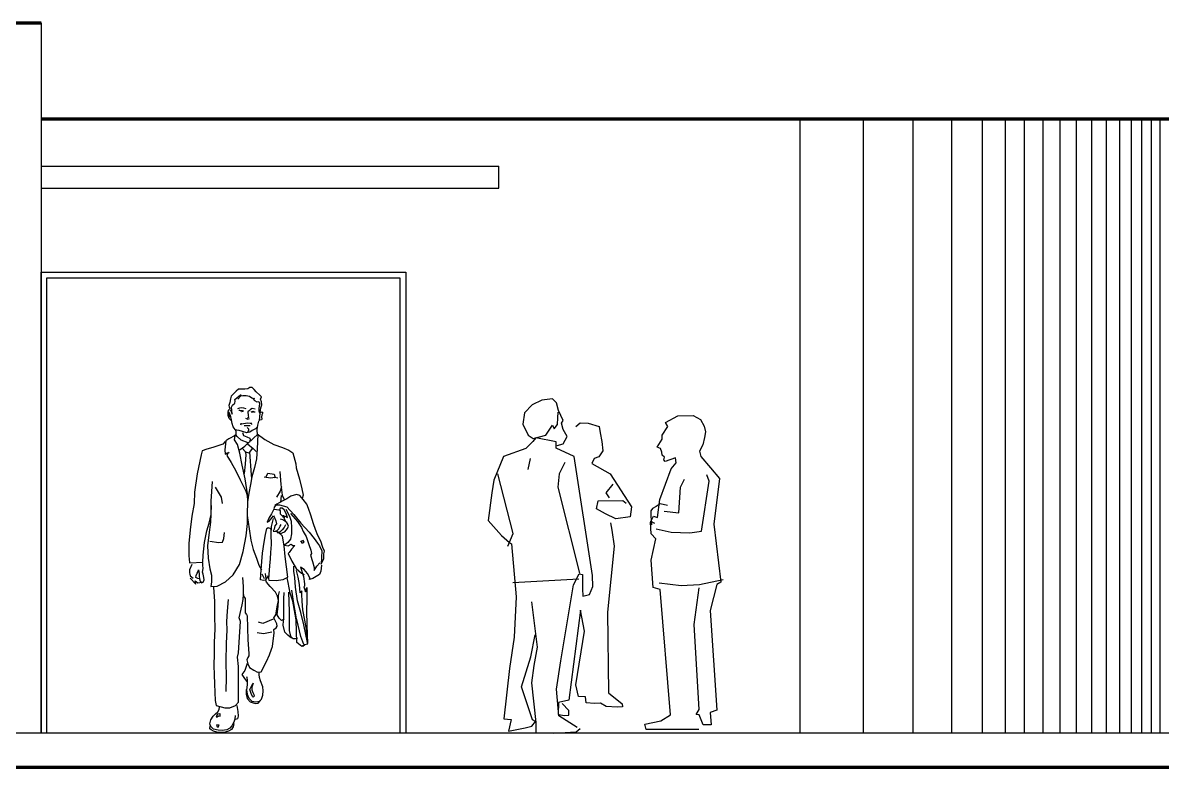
# Model space of a CAD drawing. Header units: millimetres. Extents: x -238.3 to -200.1, y 716.8 to 744.5.
# Drawn here: x -218.59 to -212.65, y 728.7 to 732.58 of the extents above; entities that cross this region are included whole.
import ezdxf

# ---------------------------------------------------------------- set-up
doc = ezdxf.new("R2010")
doc.units = ezdxf.units.MM
doc.header["$LTSCALE"] = 0.25
for name, color, linetype in [('banqueta ext.', 152, 'Continuous'), ('curva', 146, 'Continuous'), ('muro 1', 216, 'Continuous'), ('personas', 7, 'Continuous'), ('ventanas', 160, 'Continuous'), ('viguetas', 7, 'Continuous')]:
    doc.layers.add(name, color=color, linetype=linetype)
doc.layers.add('linea de tierra', color=7, linetype='Continuous', lineweight=80)

# ---------------------------------------------------------------- blocks, each defined once
blk = doc.blocks.new('ESCHUM32')
at = {"color": 0, "linetype": 'ByBlock'}
for p, q in [((-0.3076, 1.7272), (-0.3477, 1.6846)), ((-0.2575, 1.751), (-0.3076, 1.7272)), ((-0.2018, 1.7583), (-0.2575, 1.751)), ((-0.1811, 1.7366), (-0.2018, 1.7583)), ((-0.1697, 1.6966), (-0.1811, 1.7366)), ((-0.3477, 1.6846), (-0.3557, 1.6268)), ((-0.1746, 1.6589), (-0.1713, 1.688)), ((-0.1465, 1.6449), (-0.1697, 1.6966)), ((0.3869, 1.634), (0.4521, 1.6691)), ((0.4521, 1.6691), (0.532, 1.6714)), ((0.532, 1.6714), (0.5697, 1.6498)), ((-0.3557, 1.6268), (-0.3278, 1.5684)), ((-0.2148, 1.5999), (-0.2021, 1.6207)), ((-0.2021, 1.6207), (-0.1921, 1.6021)), ((-0.1921, 1.6021), (-0.1763, 1.6241)), ((-0.1763, 1.6241), (-0.1746, 1.6589)), ((-0.1551, 1.6308), (-0.1465, 1.6449)), ((-0.1455, 1.5988), (-0.1551, 1.6308)), ((-0.0808, 1.6131), (-0.0579, 1.6328)), ((-0.0579, 1.6328), (-0.0159, 1.6313)), ((-0.0159, 1.6313), (0.0408, 1.6147)), ((0.0408, 1.6147), (0.0469, 1.5803)), ((0.3692, 1.568), (0.3989, 1.6137)), ((0.3989, 1.6137), (0.3869, 1.634)), ((0.5697, 1.6498), (0.5883, 1.6155)), ((0.5883, 1.6155), (0.5962, 1.5861)), ((-0.3278, 1.5684), (-0.3016, 1.5515)), ((-0.2878, 1.5552), (-0.3042, 1.5349)), ((-0.3016, 1.5515), (-0.2364, 1.5691)), ((-0.1819, 1.5334), (-0.2878, 1.5552)), ((-0.2364, 1.5691), (-0.2148, 1.5999)), ((-0.146, 1.5228), (-0.1251, 1.5623)), ((-0.1251, 1.5623), (-0.1455, 1.5988)), ((0.0469, 1.5803), (0.0563, 1.5365)), ((0.344, 1.506), (0.3701, 1.5479)), ((0.3701, 1.5479), (0.3692, 1.568)), ((0.5911, 1.5557), (0.5821, 1.5176)), ((0.5962, 1.5861), (0.5911, 1.5557)), ((-0.3397, 1.4992), (-0.4577, 1.4572)), ((-0.3042, 1.5349), (-0.3397, 1.4992)), ((-0.1817, 1.5002), (-0.1819, 1.5334)), ((-0.0887, 1.4568), (-0.1817, 1.5002)), ((-0.1779, 1.5143), (-0.146, 1.5228)), ((0.0606, 1.4876), (0.0407, 1.4556)), ((0.0563, 1.5365), (0.0606, 1.4876)), ((0.3605, 1.4994), (0.344, 1.506)), ((0.3689, 1.4807), (0.3605, 1.4994)), ((0.5821, 1.5176), (0.5635, 1.4859)), ((0.5635, 1.4859), (0.5713, 1.4569)), ((-0.4577, 1.4572), (-0.5079, 1.3339)), ((-0.3182, 1.4475), (-0.3293, 1.3889)), ((-0.138, 1.4262), (-0.1674, 1.3671)), ((0.0075, 0.838), (-0.0887, 1.4568)), ((0.0155, 1.4465), (0.0025, 1.4212)), ((0.0407, 1.4556), (0.0155, 1.4465)), ((0.3705, 1.4653), (0.3689, 1.4807)), ((0.3821, 1.4533), (0.3705, 1.4653)), ((0.3789, 1.441), (0.3821, 1.4533)), ((0.3851, 1.4321), (0.3789, 1.441)), ((0.4391, 1.451), (0.3851, 1.4321)), ((0.417, 1.3934), (0.442, 1.4249)), ((0.442, 1.4249), (0.4391, 1.451)), ((0.5713, 1.4569), (0.6212, 1.3976)), ((-0.407, 1.0555), (-0.486, 1.3677)), ((-0.1674, 1.3671), (-0.1731, 1.2983)), ((0.0025, 1.4212), (0.0984, 1.3663)), ((0.0984, 1.3663), (0.2109, 1.1959)), ((0.3572, 1.2334), (0.417, 1.3934)), ((0.6212, 1.3976), (0.6694, 1.342)), ((-0.5079, 1.3339), (-0.5172, 1.2674)), ((0.1131, 1.3139), (0.0758, 1.2688)), ((0.466, 1.298), (0.4865, 1.3402)), ((0.575, 1.0687), (0.6153, 1.3288)), ((0.6153, 1.3288), (0.6033, 1.3611)), ((0.6694, 1.342), (0.6387, 1.1046)), ((-0.5172, 1.2674), (-0.5361, 1.1244)), ((-0.1731, 1.2983), (-0.0614, 0.8501)), ((0.0758, 1.2688), (0.0929, 1.2417)), ((0.4564, 1.1631), (0.466, 1.298)), ((0.0283, 1.1847), (0.0371, 1.2258)), ((0.0371, 1.2258), (0.1641, 1.2288)), ((0.1641, 1.2288), (0.1816, 1.2147)), ((0.2109, 1.1959), (0.2032, 1.1436)), ((0.3381, 1.1973), (0.3186, 1.1868)), ((0.3594, 1.2105), (0.3381, 1.1973)), ((0.346, 1.1402), (0.3572, 1.2334)), ((0.3977, 1.2024), (0.3594, 1.2105)), ((0.0741, 1.1594), (0.0283, 1.1847)), ((0.1282, 1.1318), (0.0741, 1.1594)), ((0.2032, 1.1436), (0.1282, 1.1318)), ((0.3082, 1.1146), (0.324, 1.1459)), ((0.3115, 1.1738), (0.3113, 1.149)), ((0.3113, 1.149), (0.3141, 1.1022)), ((0.3186, 1.1868), (0.3115, 1.1738)), ((0.324, 1.1459), (0.346, 1.1402)), ((0.3809, 1.1718), (0.4564, 1.1631)), ((-0.5361, 1.1244), (-0.4665, 1.0449)), ((0.0998, 1.1116), (0.1077, 1.0743)), ((0.1077, 1.0743), (0.1193, 0.9907)), ((0.3123, 1.0538), (0.3082, 1.1146)), ((0.3141, 1.1022), (0.3101, 1.1208)), ((0.3101, 1.1208), (0.3305, 1.1099)), ((0.3389, 1.0798), (0.4169, 1.0628)), ((0.5134, 1.0599), (0.575, 1.0687)), ((0.6387, 1.1046), (0.6752, 0.8022)), ((-0.4665, 1.0449), (-0.4249, 1.0089)), ((-0.4343, 0.991), (-0.407, 1.0555)), ((0.3362, 1.0286), (0.3123, 1.0538)), ((0.3125, 0.9171), (0.3362, 1.0286)), ((0.4169, 1.0628), (0.5134, 1.0599)), ((-0.4249, 1.0089), (-0.4149, 1.0022)), ((-0.4149, 1.0022), (-0.3913, 0.7261)), ((0.1193, 0.9907), (0.0852, 0.6466)), ((0.3222, 0.7747), (0.3125, 0.9171)), ((-0.0918, 0.788), (-0.0631, 0.8459)), ((-0.0631, 0.8459), (-0.0444, 0.8429)), ((-0.0444, 0.8429), (-0.0455, 0.7685)), ((0.0094, 0.7802), (0.0075, 0.838)), ((-0.0648, 0.8178), (-0.4081, 0.7991)), ((-0.1585, 0.3931), (-0.0918, 0.788)), ((-0.0088, 0.7386), (0.0094, 0.7802)), ((0.3602, 0.7647), (0.3222, 0.7747)), ((0.3536, 0.7986), (0.4689, 0.7857)), ((0.4689, 0.7857), (0.5648, 0.7901)), ((0.5367, 0.5825), (0.5618, 0.7733)), ((0.5648, 0.7901), (0.6879, 0.8166)), ((0.6541, 0.7911), (0.6201, 0.6557)), ((0.6752, 0.8022), (0.6541, 0.7911)), ((-0.3913, 0.7261), (-0.4015, 0.5155)), ((-0.0455, 0.7685), (-0.0438, 0.7287)), ((-0.0438, 0.7287), (-0.0088, 0.7386)), ((0.414, 0.1119), (0.3602, 0.7647)), ((-0.2793, 0.464), (-0.3089, 0.6997)), ((-0.0558, 0.6571), (-0.116, 0.1879)), ((-0.0348, 0.547), (-0.0558, 0.6571)), ((0.6201, 0.6557), (0.6552, 0.1357)), ((0.0852, 0.6466), (0.0905, 0.225)), ((-0.0802, 0.268), (-0.0348, 0.547)), ((0.5622, 0.1384), (0.5367, 0.5825)), ((-0.4015, 0.5155), (-0.4259, 0.3519)), ((-0.3136, 0.4131), (-0.2912, 0.5289)), ((-0.2976, 0.3675), (-0.2793, 0.464)), ((-0.3634, 0.2575), (-0.3136, 0.4131)), ((-0.3087, 0.2786), (-0.2976, 0.3675)), ((-0.1814, 0.2451), (-0.1585, 0.3931)), ((-0.4259, 0.3519), (-0.4545, 0.0902)), ((-0.3065, 0.0849), (-0.3634, 0.2575)), ((-0.287, 0.0705), (-0.3087, 0.2786)), ((-0.1681, 0.1065), (-0.1814, 0.2451)), ((-0.0663, 0.2072), (-0.0802, 0.268)), ((-0.116, 0.1879), (-0.1709, 0.1753)), ((-0.0291, 0.2046), (-0.0663, 0.2072)), ((-0.0263, 0.1739), (-0.0291, 0.2046)), ((0.0905, 0.225), (0.1613, 0.1691)), ((-0.1709, 0.1753), (-0.1712, 0.1134)), ((-0.1169, 0.134), (-0.1516, 0.1704)), ((-0.1173, 0.11), (-0.1169, 0.134)), ((0.0165, 0.1703), (-0.0263, 0.1739)), ((0.0478, 0.1713), (0.0165, 0.1703)), ((0.0787, 0.1541), (0.0478, 0.1713)), ((0.1353, 0.1502), (0.0787, 0.1541)), ((0.1635, 0.1533), (0.1353, 0.1502)), ((0.1613, 0.1691), (0.1635, 0.1533)), ((0.5462, 0.1129), (0.5622, 0.1384)), ((0.6552, 0.1357), (0.6207, 0.1226)), ((0.6207, 0.1226), (0.6243, 0.059)), ((-0.4545, 0.0902), (-0.4172, 0.0862)), ((-0.4172, 0.0862), (-0.4301, 0.0263)), ((-0.3088, 0.0521), (-0.2903, 0.0755)), ((-0.2903, 0.0755), (-0.3065, 0.0849)), ((-0.2868, 0.0181), (-0.287, 0.0705)), ((-0.1712, 0.1134), (-0.1381, 0.107)), ((-0.0725, 0.0442), (-0.1681, 0.1065)), ((-0.1381, 0.107), (-0.1173, 0.11)), ((0.2789, 0.0616), (0.3632, 0.0791)), ((0.2863, 0.0343), (0.2789, 0.0616)), ((0.3632, 0.0791), (0.414, 0.1119)), ((0.5632, 0.111), (0.5462, 0.1129)), ((0.5838, 0.0597), (0.5632, 0.111)), ((0.6243, 0.059), (0.5838, 0.0597)), ((-0.4301, 0.0263), (-0.3442, 0.0436)), ((-0.3442, 0.0436), (-0.3088, 0.0521)), ((-0.1942, 0.0142), (-0.2868, 0.0181)), ((-0.0776, 0.0207), (-0.1942, 0.0142)), ((-0.0571, 0.0385), (-0.0776, 0.0207)), ((0.5609, 0.0342), (0.2863, 0.0343))]:
    blk.add_line(p, q, dxfattribs=at)
blk = doc.blocks.new('FIGURAH9')
blk.add_blockref('ESCHUM32', (0.2574, -0.0125))
blk = doc.blocks.new('H17')
at = {"linetype": 'Continuous'}
for p, q in [((0.0867, 1.7887), (0.075, 1.7791)), ((0.0992, 1.7887), (0.0867, 1.7887)), ((0.1202, 1.7897), (0.0992, 1.7887)), ((0.1362, 1.7909), (0.1202, 1.7897)), ((0.1469, 1.7982), (0.1362, 1.7909)), ((0.1577, 1.7973), (0.1469, 1.7982)), ((0.1683, 1.7865), (0.1577, 1.7973)), ((0.1788, 1.7757), (0.1683, 1.7865)), ((0.0452, 1.7381), (0.0419, 1.7197)), ((0.0491, 1.753), (0.0452, 1.7381)), ((0.0573, 1.7604), (0.0491, 1.753)), ((0.0639, 1.7682), (0.0573, 1.7604)), ((0.075, 1.7791), (0.0639, 1.7682)), ((0.0673, 1.7159), (0.0698, 1.7266)), ((0.0687, 1.7346), (0.0776, 1.743)), ((0.0698, 1.7266), (0.0687, 1.7346)), ((0.0776, 1.743), (0.0913, 1.7548)), ((0.0841, 1.7374), (0.0996, 1.7549)), ((0.0913, 1.7548), (0.1003, 1.7603)), ((0.0996, 1.7549), (0.1098, 1.7568)), ((0.1098, 1.7568), (0.1267, 1.7567)), ((0.1267, 1.7567), (0.1447, 1.7521)), ((0.1447, 1.7521), (0.1566, 1.7435)), ((0.1566, 1.7435), (0.1671, 1.7403)), ((0.162, 1.7398), (0.1696, 1.7291)), ((0.1671, 1.7403), (0.1719, 1.7427)), ((0.1696, 1.7291), (0.1822, 1.7233)), ((0.1981, 1.7577), (0.1788, 1.7757)), ((0.1822, 1.7233), (0.1928, 1.7247)), ((0.1928, 1.7247), (0.1957, 1.7141)), ((0.2065, 1.7482), (0.1981, 1.7577)), ((0.202, 1.7365), (0.2065, 1.7482)), ((0.2065, 1.723), (0.202, 1.7365)), ((0.208, 1.7071), (0.2065, 1.723)), ((0.0334, 1.6517), (0.0336, 1.6708)), ((0.0336, 1.6708), (0.0374, 1.6825)), ((0.0381, 1.709), (0.0367, 1.7039)), ((0.0367, 1.7039), (0.0384, 1.6965)), ((0.0404, 1.664), (0.037, 1.6685)), ((0.037, 1.6685), (0.0379, 1.6532)), ((0.0374, 1.6825), (0.045, 1.6807)), ((0.0419, 1.7197), (0.0381, 1.709)), ((0.0384, 1.6965), (0.0423, 1.6866)), ((0.0469, 1.6447), (0.0404, 1.664)), ((0.045, 1.6807), (0.0543, 1.6595)), ((0.0505, 1.6956), (0.0555, 1.705)), ((0.0517, 1.6799), (0.0505, 1.6956)), ((0.0543, 1.6595), (0.0517, 1.6799)), ((0.0555, 1.705), (0.0673, 1.7159)), ((0.0915, 1.6907), (0.0821, 1.6865)), ((0.0883, 1.679), (0.1004, 1.6786)), ((0.1003, 1.6742), (0.0912, 1.6798)), ((0.1004, 1.6911), (0.0915, 1.6907)), ((0.1141, 1.6898), (0.1004, 1.6911)), ((0.1004, 1.6786), (0.1077, 1.6769)), ((0.1047, 1.6715), (0.1027, 1.6703)), ((0.1117, 1.6729), (0.1047, 1.6715)), ((0.1077, 1.6769), (0.1117, 1.6729)), ((0.1267, 1.6856), (0.1141, 1.6898)), ((0.1441, 1.6781), (0.1359, 1.6707)), ((0.1359, 1.6707), (0.1376, 1.6515)), ((0.1487, 1.6837), (0.1441, 1.6781)), ((0.1577, 1.6886), (0.1487, 1.6837)), ((0.1522, 1.6712), (0.1641, 1.6741)), ((0.1547, 1.6702), (0.1639, 1.67)), ((0.1742, 1.6847), (0.1577, 1.6886)), ((0.1639, 1.67), (0.1672, 1.6724)), ((0.1641, 1.6741), (0.1691, 1.6708)), ((0.1691, 1.6708), (0.1736, 1.6716)), ((0.1935, 1.6899), (0.1934, 1.6759)), ((0.1934, 1.6759), (0.1945, 1.6682)), ((0.1953, 1.6991), (0.1935, 1.6899)), ((0.1945, 1.6682), (0.2006, 1.668)), ((0.1957, 1.7141), (0.1953, 1.6991)), ((0.1983, 1.6668), (0.197, 1.6417)), ((0.1982, 1.6649), (0.2083, 1.6701)), ((0.2006, 1.668), (0.2018, 1.6782)), ((0.2018, 1.6782), (0.2031, 1.6922)), ((0.2031, 1.6922), (0.208, 1.7071)), ((0.2083, 1.6701), (0.2132, 1.6652)), ((0.2132, 1.6652), (0.2088, 1.6551)), ((0.0381, 1.636), (0.0334, 1.6517)), ((0.0379, 1.6532), (0.0392, 1.6433)), ((0.052, 1.6213), (0.0381, 1.636)), ((0.0503, 1.6283), (0.0469, 1.6447)), ((0.054, 1.6104), (0.0503, 1.6283)), ((0.0586, 1.593), (0.054, 1.6104)), ((0.0995, 1.6066), (0.0978, 1.6019)), ((0.0987, 1.6124), (0.0995, 1.6066)), ((0.0989, 1.6076), (0.1133, 1.6104)), ((0.1133, 1.6104), (0.1232, 1.6111)), ((0.1232, 1.6111), (0.1338, 1.6131)), ((0.1239, 1.6372), (0.1362, 1.6318)), ((0.1389, 1.641), (0.1337, 1.637)), ((0.1338, 1.6131), (0.1471, 1.6114)), ((0.1362, 1.6318), (0.1439, 1.6354)), ((0.1376, 1.6515), (0.1389, 1.641)), ((0.1471, 1.6114), (0.1534, 1.6093)), ((0.1534, 1.6093), (0.1535, 1.6135)), ((0.1535, 1.6135), (0.1549, 1.6052)), ((0.1873, 1.6011), (0.1933, 1.6226)), ((0.1972, 1.627), (0.193, 1.6242)), ((0.197, 1.6417), (0.195, 1.6283)), ((0.2069, 1.6293), (0.1972, 1.627)), ((0.208, 1.635), (0.2069, 1.6293)), ((0.2088, 1.6551), (0.2072, 1.6436)), ((0.2072, 1.6436), (0.208, 1.635)), ((0.0689, 1.5478), (0.0372, 1.5302)), ((0.0697, 1.5784), (0.0586, 1.593)), ((0.0655, 1.5256), (0.0689, 1.5478)), ((0.0732, 1.5515), (0.067, 1.546)), ((0.0749, 1.5677), (0.0697, 1.5784)), ((0.0789, 1.575), (0.0709, 1.5761)), ((0.0809, 1.543), (0.0732, 1.5515)), ((0.0754, 1.5502), (0.0749, 1.5677)), ((0.0897, 1.5731), (0.0789, 1.575)), ((0.1086, 1.5675), (0.0897, 1.5731)), ((0.1073, 1.5634), (0.1126, 1.5479)), ((0.1298, 1.5609), (0.1086, 1.5675)), ((0.1126, 1.5479), (0.1299, 1.5398)), ((0.1165, 1.5998), (0.1331, 1.5994)), ((0.1459, 1.5646), (0.1298, 1.5609)), ((0.1328, 1.5892), (0.139, 1.5817)), ((0.1331, 1.5994), (0.141, 1.5992)), ((0.1391, 1.5743), (0.1335, 1.5662)), ((0.139, 1.5817), (0.1391, 1.5743)), ((0.141, 1.5992), (0.1484, 1.599)), ((0.1589, 1.5738), (0.1459, 1.5646)), ((0.175, 1.5826), (0.1589, 1.5738)), ((0.1635, 1.531), (0.187, 1.5543)), ((0.1858, 1.5932), (0.175, 1.5826)), ((0.1882, 1.552), (0.1841, 1.4778)), ((0.1842, 1.5559), (0.2249, 1.5259)), ((0.1851, 1.5792), (0.1873, 1.6011)), ((0.1856, 1.5495), (0.1851, 1.5792)), ((-0.0462, 1.4845), (-0.0787, 1.4755)), ((0.0052, 1.5023), (-0.0462, 1.4845)), ((0.0183, 1.516), (0.0052, 1.5023)), ((0.0213, 1.5201), (0.0153, 1.473)), ((0.0372, 1.5302), (0.0213, 1.5201)), ((0.0823, 1.5006), (0.0655, 1.5256)), ((0.1011, 1.5231), (0.0809, 1.543)), ((0.0945, 1.4547), (0.0823, 1.5006)), ((0.0908, 1.4707), (0.1207, 1.4926)), ((0.1377, 1.5084), (0.1011, 1.5231)), ((0.1207, 1.4926), (0.1377, 1.5084)), ((0.1299, 1.5398), (0.1457, 1.5343)), ((0.1341, 1.504), (0.1637, 1.479)), ((0.135, 1.5049), (0.1635, 1.531)), ((0.1477, 1.5241), (0.1448, 1.513)), ((0.1457, 1.5343), (0.1477, 1.5241)), ((0.2249, 1.5259), (0.2714, 1.501)), ((0.2714, 1.501), (0.3162, 1.4842)), ((0.3162, 1.4842), (0.3497, 1.4712)), ((-0.1078, 1.4463), (-0.1276, 1.3483)), ((-0.1015, 1.4675), (-0.1078, 1.4463)), ((-0.0787, 1.4755), (-0.1015, 1.4675)), ((0.0153, 1.473), (0.0173, 1.451)), ((0.0173, 1.451), (0.028, 1.4577)), ((0.0297, 1.4513), (0.0266, 1.4428)), ((0.0266, 1.4428), (0.0489, 1.4065)), ((0.028, 1.4577), (0.0385, 1.4594)), ((0.0385, 1.4594), (0.0297, 1.4513)), ((0.1056, 1.3932), (0.0945, 1.4547)), ((0.1082, 1.4789), (0.1215, 1.4635)), ((0.1246, 1.4482), (0.1214, 1.3985)), ((0.1215, 1.4635), (0.1246, 1.4482)), ((0.1231, 1.4629), (0.1417, 1.4566)), ((0.158, 1.4792), (0.1441, 1.4607)), ((0.1441, 1.4607), (0.1534, 1.3422)), ((0.1637, 1.479), (0.1792, 1.4636)), ((0.1808, 1.426), (0.1701, 1.3813)), ((0.1841, 1.4778), (0.1808, 1.426)), ((0.3497, 1.4712), (0.3703, 1.4576)), ((0.3703, 1.4576), (0.3854, 1.3992)), ((0.0489, 1.4065), (0.073, 1.3634)), ((0.1219, 1.3214), (0.1056, 1.3932)), ((0.1214, 1.3985), (0.1166, 1.3486)), ((0.1701, 1.3813), (0.1573, 1.3313)), ((0.3854, 1.3992), (0.3871, 1.3791)), ((0.3871, 1.3791), (0.4047, 1.32)), ((-0.1276, 1.3483), (-0.1426, 1.2524)), ((-0.052, 1.2555), (-0.049, 1.308)), ((0.073, 1.3634), (0.096, 1.3163)), ((0.096, 1.3163), (0.1129, 1.2824)), ((0.1339, 1.2439), (0.1219, 1.3214)), ((0.1573, 1.3313), (0.1499, 1.2926)), ((0.1534, 1.3422), (0.1542, 1.3237)), ((0.2201, 1.3312), (0.2556, 1.3264)), ((0.2289, 1.3278), (0.2397, 1.3511)), ((0.2397, 1.3511), (0.2724, 1.3464)), ((0.2556, 1.3264), (0.2761, 1.3297)), ((0.2724, 1.3464), (0.2783, 1.3274)), ((0.2761, 1.3297), (0.2923, 1.3267)), ((0.3031, 1.3603), (0.3076, 1.2913)), ((0.4047, 1.32), (0.4167, 1.2696)), ((-0.1426, 1.2524), (-0.1441, 1.1929)), ((-0.0549, 1.2055), (-0.052, 1.2555)), ((-0.0341, 1.2783), (-0.0036, 1.2265)), ((0.1129, 1.2824), (0.126, 1.2569)), ((0.126, 1.2569), (0.1335, 1.2299)), ((0.1499, 1.2926), (0.1413, 1.2466)), ((0.3035, 1.2566), (0.2849, 1.2259)), ((0.3102, 1.2797), (0.3035, 1.2566)), ((0.3076, 1.2913), (0.3151, 1.2366)), ((0.4167, 1.2696), (0.4241, 1.2362)), ((-0.1441, 1.1929), (-0.1557, 1.1278)), ((-0.0554, 1.136), (-0.0549, 1.2055)), ((-0.0036, 1.2265), (0.0025, 1.1925)), ((0.1331, 1.1406), (0.1365, 1.1976)), ((0.1413, 1.2466), (0.1334, 1.2015)), ((0.1365, 1.1976), (0.1339, 1.2439)), ((0.2862, 1.1902), (0.2767, 1.1824)), ((0.3104, 1.2035), (0.2862, 1.1902)), ((0.3096, 1.2342), (0.3061, 1.1976)), ((0.3395, 1.2181), (0.3104, 1.2035)), ((0.3151, 1.2366), (0.3265, 1.2111)), ((0.3602, 1.2309), (0.3395, 1.2181)), ((0.3898, 1.2391), (0.3602, 1.2309)), ((0.4059, 1.2342), (0.3898, 1.2391)), ((0.4235, 1.2139), (0.4059, 1.2342)), ((0.4241, 1.2362), (0.4195, 1.2192)), ((0.4433, 1.1902), (0.4235, 1.2139)), ((0.4516, 1.1663), (0.4433, 1.1902)), ((-0.0662, 1.0898), (-0.0554, 1.136)), ((-0.0552, 1.1819), (-0.0587, 1.0956)), ((0.1325, 1.1298), (0.1419, 1.0617)), ((0.1336, 1.0886), (0.1331, 1.1406)), ((0.2587, 1.1389), (0.2453, 1.1163)), ((0.256, 1.1119), (0.2695, 1.1281)), ((0.2734, 1.1666), (0.2587, 1.1389)), ((0.2695, 1.1281), (0.2736, 1.1242)), ((0.2729, 1.1701), (0.2838, 1.1867)), ((0.273, 1.1634), (0.2975, 1.1605)), ((0.2838, 1.1867), (0.3014, 1.1869)), ((0.2975, 1.1605), (0.3034, 1.1565)), ((0.3041, 1.1693), (0.3006, 1.1585)), ((0.3014, 1.1869), (0.338, 1.1751)), ((0.3034, 1.1565), (0.3046, 1.139)), ((0.3143, 1.169), (0.3041, 1.1693)), ((0.3046, 1.139), (0.3179, 1.1256)), ((0.3245, 1.1592), (0.3143, 1.169)), ((0.3257, 1.1167), (0.3207, 1.1322)), ((0.3356, 1.1414), (0.3245, 1.1592)), ((0.3267, 1.118), (0.3263, 1.1295)), ((0.3263, 1.1295), (0.342, 1.1205)), ((0.3333, 1.1631), (0.3524, 1.1275)), ((0.342, 1.1205), (0.3356, 1.1414)), ((0.338, 1.1751), (0.3749, 1.1349)), ((0.3588, 1.1404), (0.394, 1.0984)), ((0.3749, 1.1349), (0.4123, 1.0899)), ((0.4647, 1.1316), (0.4516, 1.1663)), ((0.4779, 1.0879), (0.4647, 1.1316)), ((-0.1557, 1.1278), (-0.165, 1.0554)), ((-0.0774, 1.0505), (-0.0662, 1.0898)), ((-0.0587, 1.0956), (-0.0675, 1.0292)), ((0.1278, 1.0244), (0.1336, 1.0886)), ((0.2453, 1.1163), (0.2359, 1.0965)), ((0.2359, 1.0965), (0.2465, 1.1016)), ((0.2465, 1.1016), (0.256, 1.1119)), ((0.2569, 1.073), (0.2556, 1.0338)), ((0.2676, 1.1157), (0.2569, 1.073)), ((0.2761, 1.076), (0.2722, 1.0598)), ((0.2736, 1.1242), (0.281, 1.1033)), ((0.2854, 1.0872), (0.2761, 1.076)), ((0.281, 1.1033), (0.2854, 1.0872)), ((0.2968, 1.0604), (0.3038, 1.0743)), ((0.3038, 1.0743), (0.3089, 1.0837)), ((0.3181, 1.108), (0.3064, 1.1115)), ((0.3244, 1.0686), (0.3148, 1.0552)), ((0.3179, 1.1256), (0.3267, 1.118)), ((0.3388, 1.0947), (0.3181, 1.108)), ((0.3324, 1.0818), (0.3244, 1.0686)), ((0.3341, 1.0999), (0.3257, 1.1167)), ((0.344, 1.0876), (0.3341, 1.0999)), ((0.3424, 1.087), (0.3388, 1.0947)), ((0.3415, 1.0631), (0.3482, 1.075)), ((0.3482, 1.075), (0.3424, 1.087)), ((0.3524, 1.1275), (0.3619, 1.1002)), ((0.3619, 1.1002), (0.3632, 1.0657)), ((0.394, 1.0984), (0.4152, 1.0682)), ((0.4123, 1.0899), (0.4551, 1.0445)), ((0.4883, 1.0573), (0.4779, 1.0879)), ((-0.165, 1.0554), (-0.1716, 0.9845)), ((-0.0899, 0.989), (-0.0774, 1.0505)), ((-0.0675, 1.0292), (-0.0744, 0.9727)), ((0.0036, 0.9923), (0.0111, 1.0109)), ((0.0111, 1.0109), (0.0132, 1.0418)), ((0.112, 0.9432), (0.1278, 1.0244)), ((0.1419, 1.0617), (0.1518, 1.0024)), ((0.2216, 0.9923), (0.2281, 1.0313)), ((0.2281, 1.0313), (0.235, 1.063)), ((0.235, 1.063), (0.2421, 1.0686)), ((0.2421, 1.0686), (0.2534, 1.0619)), ((0.2534, 1.0619), (0.2558, 1.0532)), ((0.2556, 1.0338), (0.2564, 0.9786)), ((0.2722, 1.0598), (0.2681, 1.0491)), ((0.2681, 1.0491), (0.2833, 1.0474)), ((0.2944, 1.0433), (0.2812, 1.0503)), ((0.2833, 1.0474), (0.2968, 1.0604)), ((0.2949, 1.0391), (0.2872, 1.0486)), ((0.3159, 1.0226), (0.2944, 1.0433)), ((0.3057, 1.0475), (0.2949, 1.0391)), ((0.2998, 1.0409), (0.3053, 1.0354)), ((0.3053, 1.0354), (0.3186, 1.0417)), ((0.3148, 1.0552), (0.3057, 1.0475)), ((0.3247, 0.9717), (0.3159, 1.0226)), ((0.3186, 1.0417), (0.3282, 1.0446)), ((0.3282, 1.0446), (0.3415, 1.0631)), ((0.3637, 1.0351), (0.3585, 1.0069)), ((0.3632, 1.0657), (0.3637, 1.0351)), ((0.4152, 1.0682), (0.4239, 1.0472)), ((0.4239, 1.0472), (0.4401, 1.0213)), ((0.4401, 1.0213), (0.4531, 0.9798)), ((0.4551, 1.0445), (0.482, 1.0113)), ((0.482, 1.0113), (0.4985, 0.9866)), ((0.5009, 1.0267), (0.4883, 1.0573)), ((0.5154, 0.9967), (0.5009, 1.0267)), ((-0.1716, 0.9845), (-0.1717, 0.9198)), ((-0.0977, 0.9239), (-0.0899, 0.989)), ((-0.0744, 0.9727), (-0.0713, 0.9076)), ((-0.0632, 0.9966), (-0.0162, 0.9896)), ((-0.0162, 0.9896), (0.0036, 0.9923)), ((0.1518, 1.0024), (0.1642, 0.9536)), ((0.1642, 0.9536), (0.1805, 0.9073)), ((0.2125, 0.9345), (0.2216, 0.9923)), ((0.2564, 0.9786), (0.253, 0.9373)), ((0.3299, 0.9161), (0.3247, 0.9717)), ((0.3433, 0.9891), (0.327, 0.9758)), ((0.327, 0.9758), (0.3461, 0.9731)), ((0.3585, 1.0069), (0.3433, 0.9891)), ((0.3461, 0.9731), (0.3622, 0.9803)), ((0.3632, 0.9551), (0.3512, 0.9379)), ((0.3622, 0.9803), (0.3701, 0.975)), ((0.3805, 0.9734), (0.3632, 0.9551)), ((0.3701, 0.975), (0.3805, 0.9734)), ((0.4236, 1), (0.4098, 0.9937)), ((0.4098, 0.9937), (0.415, 0.9993)), ((0.415, 0.9993), (0.4154, 0.9888)), ((0.4154, 0.9888), (0.4239, 0.9873)), ((0.4298, 0.9929), (0.4236, 1)), ((0.4239, 0.9873), (0.4298, 0.9929)), ((0.4531, 0.9798), (0.4634, 0.9496)), ((0.4985, 0.9866), (0.5083, 0.9717)), ((0.5083, 0.9717), (0.5217, 0.9471)), ((0.5269, 0.9632), (0.5154, 0.9967)), ((0.5353, 0.9442), (0.5269, 0.9632)), ((-0.1717, 0.9198), (-0.1691, 0.8859)), ((-0.098, 0.8869), (-0.0977, 0.9239)), ((-0.0713, 0.9076), (-0.0632, 0.8528)), ((0.092, 0.8746), (0.112, 0.9432)), ((0.1805, 0.9073), (0.1933, 0.8722)), ((0.2047, 0.8467), (0.2125, 0.9345)), ((0.2525, 0.9051), (0.2483, 0.8679)), ((0.253, 0.9373), (0.2525, 0.9051)), ((0.344, 0.8093), (0.3299, 0.9161)), ((0.3512, 0.9379), (0.3463, 0.9319)), ((0.3463, 0.9319), (0.3644, 0.8932)), ((0.3644, 0.8932), (0.3879, 0.855)), ((0.4671, 0.9332), (0.4624, 0.9238)), ((0.4624, 0.9238), (0.4727, 0.8913)), ((0.4634, 0.9496), (0.4671, 0.9332)), ((0.4727, 0.8913), (0.4805, 0.8602)), ((0.5198, 0.9118), (0.5176, 0.8774)), ((0.5176, 0.8774), (0.5309, 0.9067)), ((0.5217, 0.9471), (0.5198, 0.9118)), ((0.5309, 0.9067), (0.5324, 0.9305)), ((0.5324, 0.9305), (0.5353, 0.9442)), ((-0.1691, 0.8859), (-0.166, 0.8836)), ((-0.156, 0.8744), (-0.1689, 0.847)), ((-0.1689, 0.847), (-0.1686, 0.832)), ((-0.1686, 0.832), (-0.1659, 0.8249)), ((-0.166, 0.8836), (-0.098, 0.8869)), ((-0.1276, 0.83), (-0.1229, 0.8385)), ((-0.1229, 0.8385), (-0.1207, 0.8467)), ((-0.1207, 0.8467), (-0.1171, 0.8287)), ((-0.0997, 0.8356), (-0.0963, 0.855)), ((-0.0974, 0.8241), (-0.0997, 0.8356)), ((-0.0987, 0.8713), (-0.099, 0.8837)), ((-0.0963, 0.855), (-0.0987, 0.8713)), ((-0.0632, 0.8528), (-0.0545, 0.8198)), ((0.0593, 0.8206), (0.092, 0.8746)), ((0.1933, 0.8722), (0.207, 0.8467)), ((0.2018, 0.7958), (0.2047, 0.8467)), ((0.2483, 0.8679), (0.2453, 0.8233)), ((0.3754, 0.8403), (0.3745, 0.8658)), ((0.3806, 0.8073), (0.3754, 0.8403)), ((0.3879, 0.855), (0.4144, 0.8297)), ((0.3979, 0.8085), (0.3886, 0.8432)), ((0.4283, 0.8494), (0.4101, 0.862)), ((0.4101, 0.862), (0.4257, 0.8119)), ((0.4459, 0.8286), (0.4283, 0.8494)), ((0.4804, 0.8443), (0.496, 0.8665)), ((0.4805, 0.8602), (0.4804, 0.8443)), ((0.496, 0.8665), (0.5114, 0.883)), ((0.516, 0.8401), (0.5082, 0.8225)), ((0.5197, 0.8722), (0.516, 0.8401)), ((-0.1659, 0.8249), (-0.1643, 0.8166)), ((-0.1643, 0.8166), (-0.149, 0.8044)), ((-0.1643, 0.8042), (-0.1355, 0.7722)), ((-0.1355, 0.7722), (-0.1382, 0.7904)), ((-0.1382, 0.7904), (-0.1241, 0.7802)), ((-0.1349, 0.8066), (-0.1327, 0.8174)), ((-0.1257, 0.8019), (-0.1349, 0.8066)), ((-0.1327, 0.8174), (-0.1276, 0.83)), ((-0.1146, 0.8), (-0.1257, 0.8019)), ((-0.1241, 0.7802), (-0.1148, 0.7805)), ((-0.1171, 0.8287), (-0.1178, 0.8147)), ((-0.1178, 0.8147), (-0.1156, 0.801)), ((-0.1156, 0.801), (-0.1124, 0.7888)), ((-0.1148, 0.7805), (-0.1062, 0.7829)), ((-0.1124, 0.7888), (-0.1056, 0.7794)), ((-0.1056, 0.7794), (-0.0969, 0.7836)), ((-0.0937, 0.808), (-0.0974, 0.8241)), ((-0.0969, 0.7836), (-0.0918, 0.7949)), ((-0.0918, 0.7949), (-0.0937, 0.808)), ((-0.0538, 0.784), (-0.0567, 0.7612)), ((-0.0545, 0.8198), (-0.0538, 0.784)), ((-0.0235, 0.7616), (0.0198, 0.7856)), ((0.0198, 0.7856), (0.0593, 0.8206)), ((0.1139, 0.7608), (0.11, 0.8081)), ((0.2167, 0.7922), (0.2018, 0.7958)), ((0.2227, 0.8007), (0.2109, 0.8246)), ((0.2301, 0.7931), (0.2167, 0.7922)), ((0.2309, 0.8005), (0.2272, 0.8276)), ((0.2321, 0.7829), (0.2301, 0.7931)), ((0.2302, 0.7947), (0.2432, 0.8167)), ((0.2528, 0.7603), (0.2321, 0.7829)), ((0.2453, 0.8233), (0.244, 0.8007)), ((0.244, 0.8007), (0.2457, 0.7934)), ((0.2457, 0.7934), (0.283, 0.7911)), ((0.283, 0.7911), (0.3195, 0.7962)), ((0.3195, 0.7962), (0.344, 0.8093)), ((0.3465, 0.7805), (0.3404, 0.8052)), ((0.3565, 0.7261), (0.3465, 0.7805)), ((0.3847, 0.7562), (0.3806, 0.8073)), ((0.4042, 0.771), (0.3979, 0.8085)), ((0.4144, 0.8297), (0.4292, 0.8223)), ((0.4257, 0.8119), (0.4302, 0.7751)), ((0.4302, 0.7751), (0.4314, 0.762)), ((0.459, 0.805), (0.4459, 0.8286)), ((0.4575, 0.7967), (0.459, 0.805)), ((0.4736, 0.802), (0.4575, 0.7967)), ((0.4914, 0.813), (0.4736, 0.802)), ((0.5082, 0.8225), (0.4914, 0.813)), ((-0.0567, 0.7612), (-0.0235, 0.7616)), ((-0.0434, 0.7576), (-0.038, 0.6826)), ((0.1111, 0.693), (0.1131, 0.7181)), ((0.1121, 0.7287), (0.1129, 0.7108)), ((0.1131, 0.7181), (0.1139, 0.7608)), ((0.2801, 0.7306), (0.2528, 0.7603)), ((0.291, 0.7093), (0.2801, 0.7306)), ((0.2952, 0.6881), (0.2959, 0.7133)), ((0.2959, 0.7133), (0.2999, 0.7336)), ((0.3229, 0.697), (0.3254, 0.7297)), ((0.3477, 0.7301), (0.3514, 0.6293)), ((0.3697, 0.6836), (0.3565, 0.7261)), ((0.3681, 0.7194), (0.3642, 0.7405)), ((0.3722, 0.6941), (0.3681, 0.7194)), ((0.3943, 0.6852), (0.3847, 0.7562)), ((0.4078, 0.7269), (0.4042, 0.771)), ((0.417, 0.7375), (0.4078, 0.7269)), ((0.4166, 0.7187), (0.417, 0.7375)), ((0.4179, 0.6833), (0.4166, 0.7187)), ((0.4314, 0.762), (0.4281, 0.7589)), ((0.4281, 0.7589), (0.4364, 0.7332)), ((0.4364, 0.7332), (0.4427, 0.7544)), ((0.4427, 0.7544), (0.443, 0.6944)), ((-0.038, 0.6826), (-0.0372, 0.606)), ((0.0289, 0.6327), (0.0353, 0.6934)), ((0.0898, 0.5966), (0.1059, 0.6641)), ((0.1059, 0.6641), (0.1111, 0.693)), ((0.1129, 0.7108), (0.1217, 0.6972)), ((0.1217, 0.6972), (0.1213, 0.6573)), ((0.1213, 0.6573), (0.1217, 0.6226)), ((0.2811, 0.6126), (0.288, 0.6542)), ((0.2878, 0.6121), (0.2941, 0.6579)), ((0.288, 0.6542), (0.2949, 0.6869)), ((0.2949, 0.6869), (0.291, 0.7093)), ((0.2941, 0.6579), (0.2952, 0.6881)), ((0.3236, 0.6644), (0.3229, 0.697)), ((0.3238, 0.6357), (0.3236, 0.6644)), ((0.3796, 0.6362), (0.3697, 0.6836)), ((0.3771, 0.6618), (0.3722, 0.6941)), ((0.3841, 0.6236), (0.3771, 0.6618)), ((0.4112, 0.6255), (0.3943, 0.6852)), ((0.4227, 0.6392), (0.4179, 0.6833)), ((0.443, 0.6944), (0.4416, 0.6304)), ((-0.0372, 0.606), (-0.0367, 0.5397)), ((0.0258, 0.5773), (0.0289, 0.6327)), ((0.0966, 0.5777), (0.0898, 0.5966)), ((0.1217, 0.6226), (0.1282, 0.6151)), ((0.1282, 0.6151), (0.1321, 0.6076)), ((0.1321, 0.6076), (0.1352, 0.482)), ((0.2709, 0.5976), (0.2811, 0.6126)), ((0.2775, 0.5831), (0.2709, 0.5976)), ((0.2985, 0.5946), (0.2878, 0.6121)), ((0.3119, 0.5838), (0.2985, 0.5946)), ((0.3205, 0.5587), (0.3235, 0.6)), ((0.3235, 0.6), (0.3238, 0.6357)), ((0.3514, 0.6293), (0.3502, 0.5735)), ((0.3882, 0.5872), (0.3796, 0.6362)), ((0.3884, 0.592), (0.3841, 0.6236)), ((0.4267, 0.56), (0.4112, 0.6255)), ((0.4322, 0.5857), (0.4227, 0.6392)), ((0.4416, 0.6304), (0.4427, 0.5631)), ((-0.0367, 0.5397), (-0.0399, 0.4681)), ((0.0282, 0.5335), (0.0258, 0.5773)), ((0.0936, 0.5245), (0.0966, 0.5777)), ((0.2146, 0.5672), (0.1905, 0.5742)), ((0.2681, 0.5897), (0.2146, 0.5672)), ((0.2712, 0.5361), (0.2832, 0.5447)), ((0.2726, 0.5179), (0.2712, 0.5361)), ((0.2869, 0.5656), (0.2775, 0.5831)), ((0.2832, 0.5447), (0.2892, 0.5541)), ((0.2892, 0.5541), (0.2869, 0.5656)), ((0.3242, 0.5895), (0.3119, 0.5838)), ((0.3282, 0.5225), (0.3205, 0.5587)), ((0.3502, 0.5735), (0.351, 0.5305)), ((0.3898, 0.5259), (0.3882, 0.5872)), ((0.3977, 0.5586), (0.3884, 0.592)), ((0.4121, 0.5005), (0.3977, 0.5586)), ((0.4466, 0.4693), (0.4267, 0.56)), ((0.4411, 0.537), (0.4322, 0.5857)), ((0.4471, 0.4639), (0.4411, 0.537)), ((0.4427, 0.5631), (0.4448, 0.5095)), ((0.0248, 0.4657), (0.0282, 0.5335)), ((0.0863, 0.4153), (0.0936, 0.5245)), ((0.1352, 0.482), (0.141, 0.411)), ((0.1834, 0.5212), (0.2167, 0.5152)), ((0.2167, 0.5152), (0.261, 0.5249)), ((0.2644, 0.4479), (0.269, 0.4918)), ((0.269, 0.4918), (0.2726, 0.5179)), ((0.344, 0.5064), (0.3282, 0.5225)), ((0.3634, 0.4919), (0.344, 0.5064)), ((0.351, 0.5305), (0.3576, 0.5016)), ((0.3576, 0.5016), (0.3707, 0.4895)), ((0.3707, 0.4895), (0.3834, 0.4888)), ((0.3834, 0.4888), (0.394, 0.492)), ((0.3902, 0.4682), (0.3898, 0.5259)), ((0.4272, 0.458), (0.4121, 0.5005)), ((0.4448, 0.5095), (0.4471, 0.4639)), ((-0.0399, 0.4681), (-0.0405, 0.4088)), ((0.0228, 0.367), (0.0248, 0.4657)), ((0.2492, 0.4047), (0.2592, 0.4341)), ((0.2592, 0.4341), (0.2644, 0.4479)), ((0.4171, 0.4471), (0.3902, 0.4682)), ((0.4261, 0.4529), (0.4171, 0.4471)), ((0.4228, 0.4473), (0.4272, 0.458)), ((0.432, 0.4563), (0.4228, 0.4473)), ((0.4474, 0.4607), (0.432, 0.4563)), ((-0.0405, 0.4088), (-0.0408, 0.3492)), ((0.0246, 0.2879), (0.0228, 0.367)), ((0.0818, 0.3925), (0.0863, 0.4153)), ((0.0863, 0.3436), (0.0818, 0.3925)), ((0.1323, 0.3599), (0.1192, 0.3227)), ((0.1357, 0.3911), (0.1312, 0.3778)), ((0.1312, 0.3778), (0.1357, 0.3567)), ((0.14, 0.3986), (0.1357, 0.3911)), ((0.1357, 0.3567), (0.1442, 0.3383)), ((0.141, 0.411), (0.14, 0.3986)), ((0.2048, 0.3163), (0.2333, 0.3688)), ((0.2333, 0.3688), (0.2492, 0.4047)), ((-0.0408, 0.3492), (-0.0395, 0.3004)), ((-0.0395, 0.3004), (-0.0379, 0.2535)), ((0.0868, 0.2164), (0.0863, 0.3436)), ((0.1192, 0.3227), (0.105, 0.3017)), ((0.105, 0.3017), (0.119, 0.2803)), ((0.1442, 0.3383), (0.1661, 0.324)), ((0.1661, 0.324), (0.1853, 0.3142)), ((0.1853, 0.3142), (0.2048, 0.3163)), ((0.1939, 0.3025), (0.1952, 0.314)), ((0.197, 0.2862), (0.1939, 0.3025)), ((-0.0379, 0.2535), (-0.0365, 0.2075)), ((0.022, 0.2133), (0.0246, 0.2879)), ((0.119, 0.2803), (0.1295, 0.2666)), ((0.1316, 0.2481), (0.1287, 0.2226)), ((0.1295, 0.2666), (0.1339, 0.2649)), ((0.1339, 0.2754), (0.1305, 0.2902)), ((0.1305, 0.2902), (0.1325, 0.2691)), ((0.1325, 0.2691), (0.1316, 0.2481)), ((0.1339, 0.2649), (0.1339, 0.2754)), ((0.151, 0.2338), (0.1557, 0.2449)), ((0.1557, 0.2449), (0.1611, 0.2549)), ((0.1637, 0.2574), (0.1571, 0.2365)), ((0.2013, 0.2682), (0.197, 0.2862)), ((0.2139, 0.237), (0.2013, 0.2682)), ((-0.0365, 0.2075), (-0.035, 0.167)), ((0.0871, 0.1581), (0.0868, 0.2164)), ((0.1277, 0.223), (0.1265, 0.1988)), ((0.1265, 0.1988), (0.1313, 0.176)), ((0.1287, 0.2226), (0.1313, 0.1999)), ((0.1313, 0.1999), (0.1406, 0.1777)), ((0.1462, 0.2234), (0.151, 0.2338)), ((0.1489, 0.2138), (0.1462, 0.2234)), ((0.1537, 0.2019), (0.1489, 0.2138)), ((0.1593, 0.188), (0.1537, 0.2019)), ((0.1571, 0.2365), (0.1561, 0.2222)), ((0.1561, 0.2222), (0.1615, 0.2087)), ((0.164, 0.1844), (0.1593, 0.188)), ((0.1615, 0.2087), (0.1663, 0.1984)), ((0.1683, 0.1888), (0.164, 0.1844)), ((0.1663, 0.1984), (0.1683, 0.1888)), ((0.2071, 0.1728), (0.2137, 0.1949)), ((0.2137, 0.1949), (0.2159, 0.2165)), ((0.2159, 0.2165), (0.2139, 0.237)), ((-0.035, 0.167), (-0.0291, 0.1394)), ((-0.0291, 0.1394), (0.0153, 0.1287)), ((-0.02, 0.1076), (-0.0136, 0.1199)), ((-0.0136, 0.1199), (-0.0114, 0.1316)), ((0.0153, 0.1287), (0.0417, 0.1274)), ((0.0417, 0.1274), (0.0714, 0.1403)), ((0.0714, 0.1403), (0.0871, 0.1581)), ((0.079, 0.1407), (0.0836, 0.1084)), ((0.1313, 0.176), (0.1481, 0.159)), ((0.1406, 0.1777), (0.1565, 0.1632)), ((0.1481, 0.159), (0.1633, 0.1548)), ((0.1565, 0.1632), (0.178, 0.1589)), ((0.1633, 0.1548), (0.1759, 0.1513)), ((0.1759, 0.1513), (0.19, 0.1531)), ((0.178, 0.1589), (0.1966, 0.1625)), ((0.19, 0.1531), (0.2018, 0.1665)), ((0.1966, 0.1625), (0.2071, 0.1728)), ((-0.0618, 0.0447), (-0.0575, 0.0653)), ((-0.0575, 0.0653), (-0.0458, 0.0838)), ((-0.0458, 0.0838), (-0.033, 0.0975)), ((-0.033, 0.0975), (-0.02, 0.1076)), ((-0.0266, 0.089), (-0.0293, 0.0805)), ((-0.0293, 0.0805), (-0.0239, 0.0813)), ((-0.0216, 0.0949), (-0.0266, 0.089)), ((-0.0239, 0.0813), (-0.0168, 0.0859)), ((-0.0101, 0.0962), (-0.0216, 0.0949)), ((-0.0168, 0.0859), (-0.0088, 0.0847)), ((-0.008, 0.0917), (-0.0088, 0.0981)), ((-0.0088, 0.0847), (-0.008, 0.0917)), ((0.0679, 0.069), (0.063, 0.0525)), ((0.07, 0.0881), (0.0679, 0.069)), ((0.0826, 0.0705), (0.0698, 0.068)), ((0.0859, 0.0851), (0.0826, 0.0705)), ((0.0836, 0.1084), (0.0859, 0.0851)), ((-0.0574, 0.0305), (-0.0618, 0.0447)), ((-0.0616, 0.0182), (-0.0605, 0.0341)), ((-0.0547, 0.0136), (-0.0616, 0.0182)), ((-0.0425, 0.0177), (-0.0574, 0.0305)), ((-0.044, 0.0072), (-0.0547, 0.0136)), ((-0.0266, 0.0013), (-0.044, 0.0072)), ((-0.0184, 0.0113), (-0.0425, 0.0177)), ((-0.024, 0.0418), (-0.027, 0.0364)), ((-0.027, 0.0364), (-0.0247, 0.0284)), ((-0.0066, -0.0008), (-0.0266, 0.0013)), ((-0.0199, 0.0378), (-0.025, 0.0383)), ((-0.0247, 0.0284), (-0.0186, 0.0276)), ((-0.0139, 0.037), (-0.0199, 0.0378)), ((-0.0186, 0.0276), (-0.0139, 0.037)), ((0.0026, 0.0095), (-0.0184, 0.0113)), ((0.0177, 0.0021), (-0.0066, -0.0008)), ((0.0256, 0.0127), (0.0026, 0.0095)), ((0.0347, 0.0067), (0.0177, 0.0021)), ((0.0424, 0.0222), (0.0256, 0.0127)), ((0.0506, 0.0156), (0.0347, 0.0067)), ((0.052, 0.034), (0.0424, 0.0222)), ((0.0595, 0.0294), (0.0506, 0.0156)), ((0.063, 0.0525), (0.052, 0.034)), ((0.0625, 0.0471), (0.0595, 0.0294))]:
    blk.add_line(p, q, dxfattribs=at)

msp = doc.modelspace()

# ---------------------------------------------------------------- linework, layer by layer
at = {"layer": 'banqueta ext.', "ltscale": 0.25}
msp.add_line((-221.9928, 728.8812), (-206.331, 728.8812), dxfattribs=at)
at = {"layer": 'curva', "ltscale": 0.25}
for p, q in [((-214.5379, 732.0812), (-214.5379, 728.8812)), ((-214.2089, 732.0812), (-214.2089, 728.8812)), ((-213.9489, 732.0812), (-213.9489, 728.8812)), ((-213.7489, 732.0812), (-213.7489, 728.8812)), ((-213.5889, 732.0812), (-213.5889, 728.8812)), ((-213.4689, 732.0812), (-213.4689, 728.8812)), ((-213.3689, 732.0812), (-213.3689, 728.8812)), ((-213.2729, 732.0812), (-213.2729, 728.8812)), ((-213.1829, 732.0812), (-213.1829, 728.8812)), ((-213.0979, 732.0812), (-213.0979, 728.8812)), ((-213.0179, 732.0812), (-213.0179, 728.8812)), ((-212.9429, 732.0812), (-212.9429, 728.8812)), ((-212.8729, 732.0812), (-212.8729, 728.8812)), ((-212.8129, 732.0812), (-212.8129, 728.8812)), ((-212.7579, 732.0812), (-212.7579, 728.8812)), ((-212.7079, 732.0812), (-212.7079, 728.8812)), ((-212.6629, 732.0812), (-212.6629, 728.8812))]:
    msp.add_line(p, q, dxfattribs=at)
at = {"layer": 'linea de tierra', "ltscale": 0.25}
for p, q in [((-221.9928, 732.5812), (-218.4917, 732.5812)), ((-218.4917, 732.0812), (-212.5379, 732.0812)), ((-225.237, 728.7012), (-200.2808, 728.7012))]:
    msp.add_line(p, q, dxfattribs=at)
at = {"layer": 'muro 1', "ltscale": 0.25}
msp.add_line((-218.4917, 732.5812), (-218.4917, 728.8812), dxfattribs=at)
at = {"layer": 'ventanas', "ltscale": 0.25}
for points in [[(-218.4917, 728.8812), (-218.4917, 731.2812), (-216.5917, 731.2812), (-216.5917, 728.8812)], [(-218.4617, 728.8812), (-218.4617, 731.2512), (-216.6217, 731.2512), (-216.6217, 728.8812)]]:
    msp.add_lwpolyline(points, dxfattribs=at)
at = {"layer": 'viguetas', "ltscale": 0.25}
for p, q in [((-218.4917, 731.8347), (-216.1062, 731.8347)), ((-216.1062, 731.7187), (-216.1062, 731.8347)), ((-218.4917, 731.7187), (-216.1062, 731.7187))]:
    msp.add_line(p, q, dxfattribs=at)

# ---------------------------------------------------------------- block references
at = {"layer": 'personas', "ltscale": 0.25}
for name, p in [('H17', (-217.5501, 728.8827)), ('FIGURAH9', (-215.8829, 728.8757))]:
    msp.add_blockref(name, p, dxfattribs=at)

doc.saveas('drawing.dxf')
